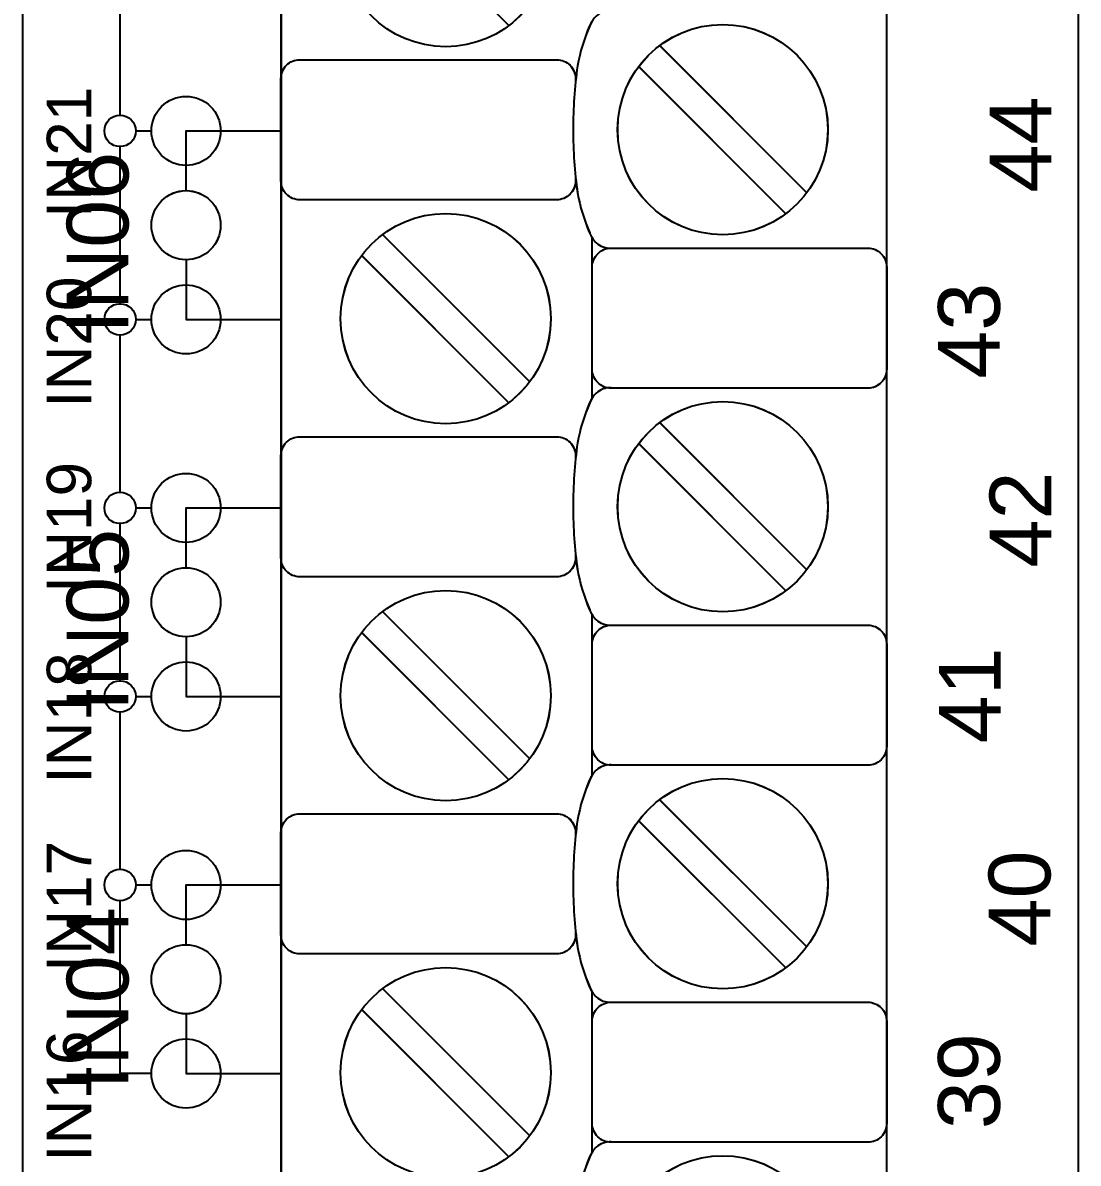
# Model space of a CAD drawing. Extents: x 1 to 47, y 1 to 34.6.
# Drawn here: x 36.919 to 38.599, y 16.855 to 18.67 of the extents above; entities that cross this region are included whole.
import ezdxf

# ---------------------------------------------------------------- set-up
doc = ezdxf.new("R2010")
doc.units = 0
doc.header["$MEASUREMENT"] = 0
for name, color, linetype in [('10_0______DWG_', 7, 'CONTINUOUS'), ('9_1__0__EMPTY_IO_BOARD_POS', 7, 'CONTINUOUS'), ('9_2__2___8__OPTOISOLATED_I', 7, 'CONTINUOUS'), ('9_3__7___8__OPTOISOLATED_I', 7, 'CONTINUOUS'), ('9_4__C___18__COMMON____6__', 7, 'CONTINUOUS'), ('9_5__D___18__COMMON____6__', 7, 'CONTINUOUS'), ('9_6__E___8__OPTOISOLATED_I', 7, 'CONTINUOUS'), ('9_7__4___18__COMMON____6__', 7, 'CONTINUOUS'), ('9_8__8___8__OPTOISOLATED_I', 7, 'CONTINUOUS')]:
    doc.layers.add(name, color=color, linetype=linetype)
doc.styles.add('ARIAL', font='arial.ttf')

msp = doc.modelspace()

# ---------------------------------------------------------------- linework, layer by layer
at = {"layer": '10_0______DWG_'}
msp.add_lwpolyline([(36.919, 3.6192), (36.919, 20.2795, -0.468367), (36.979, 20.3295), (38.549, 20.3295, -0.414132), (38.599, 20.2795), (38.599, 3.6192, -0.414214), (38.549, 3.5692), (36.969, 3.5692, -0.414287)], format="xyb", close=True, dxfattribs=at)
at = {"layer": '9_1__0__EMPTY_IO_BOARD_POS'}
msp.add_lwpolyline([(38.1465, 15.0875), (38.2645, 15.0875, 0.414213), (38.2945, 15.1175), (38.2945, 20.0993, 0.414214), (38.2645, 20.1293), (37.9515, 20.1293), (37.7067, 20.2202, 0.480048), (37.5085, 20.0752), (37.5085, 19.841, -0.414214), (37.4785, 19.811), (37.3604, 19.811, 0.414212), (37.3304, 19.781), (37.3303, 19.781), (37.3303, 14.7999, 0.414215), (37.3603, 14.7699), (37.6732, 14.77), (37.9179, 14.6791, 0.47859), (38.1165, 14.8241), (38.1165, 15.0575, -0.414214)], format="xyb", close=True, dxfattribs=at)
at = {"layer": '9_2__2___8__OPTOISOLATED_I'}
msp.add_lwpolyline([(38.1461, 15.088), (38.2641, 15.088, 0.414213), (38.2941, 15.118), (38.2942, 20.0998, 0.414214), (38.2642, 20.1298), (37.9511, 20.1298), (37.7064, 20.2207, 0.480048), (37.5082, 20.0757), (37.5082, 19.8415, -0.414214), (37.4782, 19.8115), (37.36, 19.8115, 0.414212), (37.33, 19.7815), (37.3299, 19.7815), (37.3299, 14.8004, 0.414215), (37.3599, 14.7704), (37.6728, 14.7705), (37.9176, 14.6796, 0.47859), (38.1161, 14.8246), (38.1161, 15.058, -0.414214)], format="xyb", close=True, dxfattribs=at)
for points in [[(37.4583, 18.8999), (37.6925, 18.6657)], [(37.9327, 18.634), (38.1669, 18.3998)], [(37.8993, 18.6005), (38.1335, 18.3664)], [(37.1788, 18.4032), (37.1788, 18.4982), (37.3299, 18.4982)], [(37.4918, 18.3333), (37.7259, 18.0991)], [(37.8254, 18.073), (37.8254, 18.3281)], [(37.1788, 18.2932), (37.1788, 18.1982), (37.3299, 18.1982)], [(37.4583, 18.2999), (37.6925, 18.0657)], [(37.9327, 18.0339), (38.1669, 17.7998)], [(37.8993, 18.0005), (38.1335, 17.7664)], [(37.1788, 17.8032), (37.1788, 17.8982), (37.3299, 17.8982)], [(37.4918, 17.7333), (37.7259, 17.4991)], [(37.8254, 17.473), (37.8254, 17.7281)], [(37.4583, 17.6999), (37.6925, 17.4657)], [(37.1788, 17.6932), (37.1788, 17.5982), (37.3299, 17.5982)], [(37.9327, 17.4339), (38.1669, 17.1998)], [(37.8993, 17.4005), (38.1335, 17.1664)], [(37.1788, 17.2032), (37.1788, 17.2982), (37.3299, 17.2982)], [(37.4918, 17.1333), (37.7259, 16.8991)], [(37.8254, 16.873), (37.8254, 17.1281)], [(37.4583, 17.0999), (37.6925, 16.8657)], [(37.1788, 17.0932), (37.1788, 16.9982), (37.3299, 16.9982)]]:
    msp.add_lwpolyline(points, dxfattribs=at)
for points in [[(37.8554, 18.6895, 0.191033), (37.8315, 18.681, 0.081668), (37.8213, 18.6654, 0.0591), (37.802, 18.6017, 0.034646), (37.7949, 18.5002, 0.03436), (37.802, 18.3995, 0.0591), (37.8213, 18.3358, 0.081668), (37.8315, 18.3201, 0.191033), (37.8554, 18.3116)], [(37.7987, 18.4265), (37.7987, 18.4186, -0.414214), (37.7687, 18.3886), (37.3599, 18.3886, -0.414214), (37.3299, 18.4186), (37.3299, 18.5815, -0.414214), (37.3599, 18.6115), (37.7687, 18.6115, -0.414214), (37.7987, 18.5815), (37.7987, 18.5746)], [(37.8254, 18.2816, -0.414214), (37.8554, 18.3116), (38.2641, 18.3116, -0.414214), (38.2941, 18.2816), (38.2941, 18.1188, -0.414214), (38.2641, 18.0888), (37.8554, 18.0888, -0.414214), (37.8254, 18.1188)], [(37.8554, 18.0895, 0.191033), (37.8315, 18.081, 0.081668), (37.8213, 18.0654, 0.0591), (37.802, 18.0017, 0.034646), (37.7949, 17.9002, 0.03436), (37.802, 17.7995, 0.0591), (37.8213, 17.7358, 0.081668), (37.8315, 17.7201, 0.191033), (37.8554, 17.7116)], [(37.7987, 17.8265), (37.7987, 17.8186, -0.414214), (37.7687, 17.7886), (37.3599, 17.7886, -0.414214), (37.3299, 17.8186), (37.3299, 17.9815, -0.414214), (37.3599, 18.0115), (37.7687, 18.0115, -0.414214), (37.7987, 17.9815), (37.7987, 17.9746)], [(37.8254, 17.6816, -0.414214), (37.8554, 17.7116), (38.2641, 17.7116, -0.414214), (38.2941, 17.6816), (38.2941, 17.5188, -0.414214), (38.2641, 17.4888), (37.8554, 17.4888, -0.414214), (37.8254, 17.5188)], [(37.8554, 17.4895, 0.191033), (37.8315, 17.481, 0.081668), (37.8213, 17.4654, 0.0591), (37.802, 17.4017, 0.034646), (37.7949, 17.3002, 0.03436), (37.802, 17.1995, 0.0591), (37.8213, 17.1357, 0.081668), (37.8315, 17.1201, 0.191033), (37.8554, 17.1116)], [(37.7987, 17.2265), (37.7987, 17.2186, -0.414214), (37.7687, 17.1886), (37.3599, 17.1886, -0.414214), (37.3299, 17.2186), (37.3299, 17.3815, -0.414214), (37.3599, 17.4115), (37.7687, 17.4115, -0.414214), (37.7987, 17.3815), (37.7987, 17.3746)], [(37.8254, 17.0816, -0.414214), (37.8554, 17.1116), (38.2641, 17.1116, -0.414214), (38.2941, 17.0816), (38.2941, 16.9188, -0.414214), (38.2641, 16.8888), (37.8554, 16.8888, -0.414214), (37.8254, 16.9188)], [(37.8554, 16.8895, 0.191033), (37.8315, 16.881, 0.081668), (37.8213, 16.8654, 0.0591), (37.802, 16.8017, 0.034646), (37.7949, 16.7001, 0.03436), (37.802, 16.5995, 0.0591), (37.8213, 16.5357, 0.081668), (37.8315, 16.5201, 0.191033), (37.8554, 16.5116)]]:
    msp.add_lwpolyline(points, format="xyb", dxfattribs=at)
for centre, radius in [((37.5921, 18.7995), 0.1673), ((38.0331, 18.5002), 0.1673), ((37.1788, 18.3482), 0.055), ((37.5921, 18.1995), 0.1673), ((38.0331, 17.9002), 0.1673), ((37.1788, 17.7482), 0.055), ((37.5921, 17.5995), 0.1673), ((38.0331, 17.3002), 0.1673), ((37.1788, 17.1482), 0.055), ((37.5921, 16.9995), 0.1673), ((38.0331, 16.7001), 0.1673)]:
    msp.add_circle(centre, radius, dxfattribs=at)
at = {"layer": '9_3__7___8__OPTOISOLATED_I'}
msp.add_lwpolyline([(38.1461, 15.088), (38.2641, 15.088, 0.414213), (38.2941, 15.118), (38.2942, 20.0998, 0.414214), (38.2642, 20.1298), (37.9511, 20.1298), (37.7064, 20.2207, 0.480048), (37.5082, 20.0757), (37.5082, 19.8415, -0.414214), (37.4782, 19.8115), (37.36, 19.8115, 0.414212), (37.33, 19.7815), (37.3299, 19.7815), (37.3299, 14.8004, 0.414215), (37.3599, 14.7704), (37.6728, 14.7705), (37.9176, 14.6796, 0.47859), (38.1161, 14.8246), (38.1161, 15.058, -0.414214)], format="xyb", close=True, dxfattribs=at)
for points in [[(37.4583, 18.8999), (37.6925, 18.6657)], [(37.9327, 18.634), (38.1669, 18.3998)], [(37.8993, 18.6005), (38.1335, 18.3664)], [(37.1788, 18.4031), (37.1788, 18.4982), (37.3299, 18.4982)], [(37.4918, 18.3333), (37.7259, 18.0991)], [(37.8254, 18.073), (37.8254, 18.3281)], [(37.1788, 18.2931), (37.1788, 18.1982), (37.3299, 18.1982)], [(37.4583, 18.2999), (37.6925, 18.0657)], [(37.9327, 18.0339), (38.1669, 17.7998)], [(37.8993, 18.0005), (38.1335, 17.7664)], [(37.1788, 17.8031), (37.1788, 17.8982), (37.3299, 17.8982)], [(37.4918, 17.7333), (37.7259, 17.4991)], [(37.8254, 17.473), (37.8254, 17.7281)], [(37.4583, 17.6999), (37.6925, 17.4657)], [(37.1788, 17.6931), (37.1788, 17.5982), (37.3299, 17.5982)], [(37.9327, 17.4339), (38.1669, 17.1998)], [(37.8993, 17.4005), (38.1335, 17.1664)], [(37.1788, 17.2031), (37.1788, 17.2982), (37.3299, 17.2982)], [(37.4918, 17.1333), (37.7259, 16.8991)], [(37.8254, 16.873), (37.8254, 17.1281)], [(37.4583, 17.0999), (37.6925, 16.8657)], [(37.1788, 17.0931), (37.1788, 16.9982), (37.3299, 16.9982)]]:
    msp.add_lwpolyline(points, dxfattribs=at)
for points in [[(37.8554, 18.6895, 0.191033), (37.8315, 18.681, 0.081668), (37.8213, 18.6654, 0.0591), (37.802, 18.6017, 0.034646), (37.7949, 18.5002, 0.03436), (37.802, 18.3995, 0.0591), (37.8213, 18.3358, 0.081668), (37.8315, 18.3201, 0.191033), (37.8554, 18.3116)], [(37.7987, 18.4265), (37.7987, 18.4186, -0.414214), (37.7687, 18.3886), (37.3599, 18.3886, -0.414214), (37.3299, 18.4186), (37.3299, 18.5815, -0.414214), (37.3599, 18.6115), (37.7687, 18.6115, -0.414214), (37.7987, 18.5815), (37.7987, 18.5746)], [(37.8254, 18.2816, -0.414214), (37.8554, 18.3116), (38.2641, 18.3116, -0.414214), (38.2941, 18.2816), (38.2941, 18.1188, -0.414214), (38.2641, 18.0888), (37.8554, 18.0888, -0.414214), (37.8254, 18.1188)], [(37.8554, 18.0895, 0.191033), (37.8315, 18.081, 0.081668), (37.8213, 18.0654, 0.0591), (37.802, 18.0017, 0.034646), (37.7949, 17.9002, 0.03436), (37.802, 17.7995, 0.0591), (37.8213, 17.7358, 0.081668), (37.8315, 17.7201, 0.191033), (37.8554, 17.7116)], [(37.7987, 17.8265), (37.7987, 17.8186, -0.414214), (37.7687, 17.7886), (37.3599, 17.7886, -0.414214), (37.3299, 17.8186), (37.3299, 17.9815, -0.414214), (37.3599, 18.0115), (37.7687, 18.0115, -0.414214), (37.7987, 17.9815), (37.7987, 17.9746)], [(37.8254, 17.6816, -0.414214), (37.8554, 17.7116), (38.2641, 17.7116, -0.414214), (38.2941, 17.6816), (38.2941, 17.5188, -0.414214), (38.2641, 17.4888), (37.8554, 17.4888, -0.414214), (37.8254, 17.5188)], [(37.8554, 17.4895, 0.191033), (37.8315, 17.481, 0.081668), (37.8213, 17.4654, 0.0591), (37.802, 17.4017, 0.034646), (37.7949, 17.3002, 0.03436), (37.802, 17.1995, 0.0591), (37.8213, 17.1357, 0.081668), (37.8315, 17.1201, 0.191033), (37.8554, 17.1116)], [(37.7987, 17.2265), (37.7987, 17.2186, -0.414214), (37.7687, 17.1886), (37.3599, 17.1886, -0.414214), (37.3299, 17.2186), (37.3299, 17.3815, -0.414214), (37.3599, 17.4115), (37.7687, 17.4115, -0.414214), (37.7987, 17.3815), (37.7987, 17.3746)], [(37.8254, 17.0816, -0.414214), (37.8554, 17.1116), (38.2641, 17.1116, -0.414214), (38.2941, 17.0816), (38.2941, 16.9188, -0.414214), (38.2641, 16.8888), (37.8554, 16.8888, -0.414214), (37.8254, 16.9188)], [(37.8554, 16.8895, 0.191033), (37.8315, 16.881, 0.081668), (37.8213, 16.8654, 0.0591), (37.802, 16.8017, 0.034646), (37.7949, 16.7001, 0.03436), (37.802, 16.5995, 0.0591), (37.8213, 16.5357, 0.081668), (37.8315, 16.5201, 0.191033), (37.8554, 16.5116)]]:
    msp.add_lwpolyline(points, format="xyb", dxfattribs=at)
for centre, radius in [((37.5921, 18.7995), 0.1673), ((38.0331, 18.5002), 0.1673), ((37.1788, 18.3481), 0.055), ((37.5921, 18.1995), 0.1673), ((38.0331, 17.9002), 0.1673), ((37.1788, 17.7481), 0.055), ((37.5921, 17.5995), 0.1673), ((38.0331, 17.3002), 0.1673), ((37.1788, 17.1481), 0.055), ((37.5921, 16.9995), 0.1673), ((38.0331, 16.7001), 0.1673)]:
    msp.add_circle(centre, radius, dxfattribs=at)
at = {"layer": '9_4__C___18__COMMON____6__'}
msp.add_lwpolyline([(38.1461, 15.088), (38.2641, 15.088, 0.414213), (38.2941, 15.118), (38.2942, 20.0998, 0.414214), (38.2642, 20.1298), (37.9511, 20.1298), (37.7064, 20.2207, 0.480048), (37.5082, 20.0757), (37.5082, 19.8415, -0.414214), (37.4782, 19.8115), (37.36, 19.8115, 0.414212), (37.33, 19.7815), (37.3299, 19.7815), (37.3299, 14.8004, 0.414215), (37.3599, 14.7704), (37.6728, 14.7705), (37.9176, 14.6796, 0.47859), (38.1161, 14.8246), (38.1161, 15.058, -0.414214)], format="xyb", close=True, dxfattribs=at)
for points in [[(37.4583, 18.8999), (37.6925, 18.6657)], [(37.0738, 18.5232), (37.0738, 18.7732)], [(37.9327, 18.634), (38.1669, 18.3998)], [(37.8993, 18.6005), (38.1335, 18.3664)], [(37.0988, 18.4982), (37.1238, 18.4982)], [(37.2338, 18.4982), (37.3299, 18.4982)], [(37.0738, 18.2232), (37.0738, 18.4732)], [(37.4918, 18.3333), (37.7259, 18.0991)], [(37.8254, 18.073), (37.8254, 18.3281)], [(37.4583, 18.2999), (37.6925, 18.0657)], [(37.0988, 18.1982), (37.1238, 18.1982)], [(37.2338, 18.1982), (37.3299, 18.1982)], [(37.0738, 17.9232), (37.0738, 18.1732)], [(37.9327, 18.0339), (38.1669, 17.7998)], [(37.8993, 18.0005), (38.1335, 17.7664)], [(37.0988, 17.8982), (37.1238, 17.8982)], [(37.2338, 17.8982), (37.3299, 17.8982)], [(37.0738, 17.6232), (37.0738, 17.8732)], [(37.4918, 17.7333), (37.7259, 17.4991)], [(37.8254, 17.473), (37.8254, 17.7281)], [(37.4583, 17.6999), (37.6925, 17.4657)], [(37.0988, 17.5982), (37.1238, 17.5982)], [(37.2338, 17.5982), (37.3299, 17.5982)], [(37.0738, 17.3232), (37.0738, 17.5732)], [(37.9327, 17.4339), (38.1669, 17.1998)], [(37.8993, 17.4005), (38.1335, 17.1664)], [(37.0988, 17.2982), (37.1238, 17.2982)], [(37.2338, 17.2982), (37.3299, 17.2982)], [(37.1238, 16.9981), (37.0738, 16.9981), (37.0738, 17.2732)], [(37.4918, 17.1333), (37.7259, 16.8991)], [(37.8254, 16.873), (37.8254, 17.1281)], [(37.4583, 17.0999), (37.6925, 16.8657)], [(37.2338, 16.9982), (37.3299, 16.9982)]]:
    msp.add_lwpolyline(points, dxfattribs=at)
for points in [[(37.8554, 18.6895, 0.191033), (37.8315, 18.681, 0.081668), (37.8213, 18.6654, 0.0591), (37.802, 18.6017, 0.034646), (37.7949, 18.5002, 0.03436), (37.802, 18.3995, 0.0591), (37.8213, 18.3358, 0.081668), (37.8315, 18.3201, 0.191033), (37.8554, 18.3116)], [(37.7987, 18.4265), (37.7987, 18.4186, -0.414214), (37.7687, 18.3886), (37.3599, 18.3886, -0.414214), (37.3299, 18.4186), (37.3299, 18.5815, -0.414214), (37.3599, 18.6115), (37.7687, 18.6115, -0.414214), (37.7987, 18.5815), (37.7987, 18.5746)], [(37.8254, 18.2816, -0.414214), (37.8554, 18.3116), (38.2641, 18.3116, -0.414214), (38.2941, 18.2816), (38.2941, 18.1188, -0.414214), (38.2641, 18.0888), (37.8554, 18.0888, -0.414214), (37.8254, 18.1188)], [(37.8554, 18.0895, 0.191033), (37.8315, 18.081, 0.081668), (37.8213, 18.0654, 0.0591), (37.802, 18.0017, 0.034646), (37.7949, 17.9002, 0.03436), (37.802, 17.7995, 0.0591), (37.8213, 17.7358, 0.081668), (37.8315, 17.7201, 0.191033), (37.8554, 17.7116)], [(37.7987, 17.8265), (37.7987, 17.8186, -0.414214), (37.7687, 17.7886), (37.3599, 17.7886, -0.414214), (37.3299, 17.8186), (37.3299, 17.9815, -0.414214), (37.3599, 18.0115), (37.7687, 18.0115, -0.414214), (37.7987, 17.9815), (37.7987, 17.9746)], [(37.8254, 17.6816, -0.414214), (37.8554, 17.7116), (38.2641, 17.7116, -0.414214), (38.2941, 17.6816), (38.2941, 17.5188, -0.414214), (38.2641, 17.4888), (37.8554, 17.4888, -0.414214), (37.8254, 17.5188)], [(37.8554, 17.4895, 0.191033), (37.8315, 17.481, 0.081668), (37.8213, 17.4654, 0.0591), (37.802, 17.4017, 0.034646), (37.7949, 17.3002, 0.03436), (37.802, 17.1995, 0.0591), (37.8213, 17.1357, 0.081668), (37.8315, 17.1201, 0.191033), (37.8554, 17.1116)], [(37.7987, 17.2265), (37.7987, 17.2186, -0.414214), (37.7687, 17.1886), (37.3599, 17.1886, -0.414214), (37.3299, 17.2186), (37.3299, 17.3815, -0.414214), (37.3599, 17.4115), (37.7687, 17.4115, -0.414214), (37.7987, 17.3815), (37.7987, 17.3746)], [(37.8254, 17.0816, -0.414214), (37.8554, 17.1116), (38.2641, 17.1116, -0.414214), (38.2941, 17.0816), (38.2941, 16.9188, -0.414214), (38.2641, 16.8888), (37.8554, 16.8888, -0.414214), (37.8254, 16.9188)], [(37.8554, 16.8895, 0.191033), (37.8315, 16.881, 0.081668), (37.8213, 16.8654, 0.0591), (37.802, 16.8017, 0.034646), (37.7949, 16.7001, 0.03436), (37.802, 16.5995, 0.0591), (37.8213, 16.5357, 0.081668), (37.8315, 16.5201, 0.191033), (37.8554, 16.5116)]]:
    msp.add_lwpolyline(points, format="xyb", dxfattribs=at)
for centre, radius in [((37.5921, 18.7995), 0.1673), ((38.0331, 18.5002), 0.1673), ((37.1788, 18.4982), 0.055), ((37.0738, 18.4982), 0.025), ((37.5921, 18.1995), 0.1673), ((37.1788, 18.1982), 0.055), ((37.0738, 18.1982), 0.025), ((38.0331, 17.9002), 0.1673), ((37.1788, 17.8982), 0.055), ((37.0738, 17.8982), 0.025), ((37.5921, 17.5995), 0.1673), ((37.1788, 17.5982), 0.055), ((37.0738, 17.5982), 0.025), ((38.0331, 17.3002), 0.1673), ((37.1788, 17.2982), 0.055), ((37.0738, 17.2982), 0.025), ((37.5921, 16.9995), 0.1673), ((37.1788, 16.9982), 0.055), ((38.0331, 16.7001), 0.1673)]:
    msp.add_circle(centre, radius, dxfattribs=at)
at = {"layer": '9_5__D___18__COMMON____6__'}
msp.add_lwpolyline([(38.1461, 15.088), (38.2641, 15.088, 0.414213), (38.2941, 15.118), (38.2942, 20.0998, 0.414214), (38.2642, 20.1298), (37.9511, 20.1298), (37.7064, 20.2207, 0.480048), (37.5082, 20.0757), (37.5082, 19.8415, -0.414214), (37.4782, 19.8115), (37.36, 19.8115, 0.414212), (37.33, 19.7815), (37.3299, 19.7815), (37.3299, 14.8004, 0.414215), (37.3599, 14.7704), (37.6728, 14.7705), (37.9176, 14.6796, 0.47859), (38.1161, 14.8246), (38.1161, 15.058, -0.414214)], format="xyb", close=True, dxfattribs=at)
for points in [[(37.4583, 18.8999), (37.6925, 18.6657)], [(37.0738, 18.5232), (37.0738, 18.7732)], [(37.9327, 18.634), (38.1669, 18.3998)], [(37.8993, 18.6005), (38.1335, 18.3664)], [(37.0988, 18.4982), (37.1238, 18.4982)], [(37.2338, 18.4982), (37.3299, 18.4982)], [(37.0738, 18.2232), (37.0738, 18.4732)], [(37.4918, 18.3333), (37.7259, 18.0991)], [(37.8254, 18.073), (37.8254, 18.3281)], [(37.4583, 18.2999), (37.6925, 18.0657)], [(37.0988, 18.1982), (37.1238, 18.1982)], [(37.2338, 18.1982), (37.3299, 18.1982)], [(37.0738, 17.9232), (37.0738, 18.1732)], [(37.9327, 18.0339), (38.1669, 17.7998)], [(37.8993, 18.0005), (38.1335, 17.7664)], [(37.0988, 17.8982), (37.1238, 17.8982)], [(37.2338, 17.8982), (37.3299, 17.8982)], [(37.0738, 17.6232), (37.0738, 17.8732)], [(37.4918, 17.7333), (37.7259, 17.4991)], [(37.8254, 17.473), (37.8254, 17.7281)], [(37.4583, 17.6999), (37.6925, 17.4657)], [(37.0988, 17.5982), (37.1238, 17.5982)], [(37.2338, 17.5982), (37.3299, 17.5982)], [(37.0738, 17.3232), (37.0738, 17.5732)], [(37.9327, 17.4339), (38.1669, 17.1998)], [(37.8993, 17.4005), (38.1335, 17.1664)], [(37.0988, 17.2982), (37.1238, 17.2982)], [(37.2338, 17.2982), (37.3299, 17.2982)], [(37.1238, 16.9981), (37.0738, 16.9981), (37.0738, 17.2732)], [(37.4918, 17.1333), (37.7259, 16.8991)], [(37.8254, 16.873), (37.8254, 17.1281)], [(37.4583, 17.0999), (37.6925, 16.8657)], [(37.2338, 16.9982), (37.3299, 16.9982)]]:
    msp.add_lwpolyline(points, dxfattribs=at)
for points in [[(37.8554, 18.6895, 0.191033), (37.8315, 18.681, 0.081668), (37.8213, 18.6654, 0.0591), (37.802, 18.6017, 0.034646), (37.7949, 18.5002, 0.03436), (37.802, 18.3995, 0.0591), (37.8213, 18.3358, 0.081668), (37.8315, 18.3201, 0.191033), (37.8554, 18.3116)], [(37.7987, 18.4265), (37.7987, 18.4186, -0.414214), (37.7687, 18.3886), (37.3599, 18.3886, -0.414214), (37.3299, 18.4186), (37.3299, 18.5815, -0.414214), (37.3599, 18.6115), (37.7687, 18.6115, -0.414214), (37.7987, 18.5815), (37.7987, 18.5746)], [(37.8254, 18.2816, -0.414214), (37.8554, 18.3116), (38.2641, 18.3116, -0.414214), (38.2941, 18.2816), (38.2941, 18.1188, -0.414214), (38.2641, 18.0888), (37.8554, 18.0888, -0.414214), (37.8254, 18.1188)], [(37.8554, 18.0895, 0.191033), (37.8315, 18.081, 0.081668), (37.8213, 18.0654, 0.0591), (37.802, 18.0017, 0.034646), (37.7949, 17.9002, 0.03436), (37.802, 17.7995, 0.0591), (37.8213, 17.7358, 0.081668), (37.8315, 17.7201, 0.191033), (37.8554, 17.7116)], [(37.7987, 17.8265), (37.7987, 17.8186, -0.414214), (37.7687, 17.7886), (37.3599, 17.7886, -0.414214), (37.3299, 17.8186), (37.3299, 17.9815, -0.414214), (37.3599, 18.0115), (37.7687, 18.0115, -0.414214), (37.7987, 17.9815), (37.7987, 17.9746)], [(37.8254, 17.6816, -0.414214), (37.8554, 17.7116), (38.2641, 17.7116, -0.414214), (38.2941, 17.6816), (38.2941, 17.5188, -0.414214), (38.2641, 17.4888), (37.8554, 17.4888, -0.414214), (37.8254, 17.5188)], [(37.8554, 17.4895, 0.191033), (37.8315, 17.481, 0.081668), (37.8213, 17.4654, 0.0591), (37.802, 17.4017, 0.034646), (37.7949, 17.3002, 0.03436), (37.802, 17.1995, 0.0591), (37.8213, 17.1357, 0.081668), (37.8315, 17.1201, 0.191033), (37.8554, 17.1116)], [(37.7987, 17.2265), (37.7987, 17.2186, -0.414214), (37.7687, 17.1886), (37.3599, 17.1886, -0.414214), (37.3299, 17.2186), (37.3299, 17.3815, -0.414214), (37.3599, 17.4115), (37.7687, 17.4115, -0.414214), (37.7987, 17.3815), (37.7987, 17.3746)], [(37.8254, 17.0816, -0.414214), (37.8554, 17.1116), (38.2641, 17.1116, -0.414214), (38.2941, 17.0816), (38.2941, 16.9188, -0.414214), (38.2641, 16.8888), (37.8554, 16.8888, -0.414214), (37.8254, 16.9188)], [(37.8554, 16.8895, 0.191033), (37.8315, 16.881, 0.081668), (37.8213, 16.8654, 0.0591), (37.802, 16.8017, 0.034646), (37.7949, 16.7001, 0.03436), (37.802, 16.5995, 0.0591), (37.8213, 16.5357, 0.081668), (37.8315, 16.5201, 0.191033), (37.8554, 16.5116)]]:
    msp.add_lwpolyline(points, format="xyb", dxfattribs=at)
for centre, radius in [((37.5921, 18.7995), 0.1673), ((38.0331, 18.5002), 0.1673), ((37.1788, 18.4982), 0.055), ((37.0738, 18.4982), 0.025), ((37.5921, 18.1995), 0.1673), ((37.1788, 18.1982), 0.055), ((37.0738, 18.1982), 0.025), ((38.0331, 17.9002), 0.1673), ((37.1788, 17.8982), 0.055), ((37.0738, 17.8982), 0.025), ((37.5921, 17.5995), 0.1673), ((37.1788, 17.5982), 0.055), ((37.0738, 17.5982), 0.025), ((38.0331, 17.3002), 0.1673), ((37.1788, 17.2982), 0.055), ((37.0738, 17.2982), 0.025), ((37.5921, 16.9995), 0.1673), ((37.1788, 16.9982), 0.055), ((38.0331, 16.7001), 0.1673)]:
    msp.add_circle(centre, radius, dxfattribs=at)
at = {"layer": '9_6__E___8__OPTOISOLATED_I'}
msp.add_lwpolyline([(38.1461, 15.088), (38.2641, 15.088, 0.414213), (38.2941, 15.118), (38.2942, 20.0998, 0.414214), (38.2642, 20.1298), (37.9511, 20.1298), (37.7064, 20.2207, 0.480048), (37.5082, 20.0757), (37.5082, 19.8415, -0.414214), (37.4782, 19.8115), (37.36, 19.8115, 0.414212), (37.33, 19.7815), (37.3299, 19.7815), (37.3299, 14.8004, 0.414215), (37.3599, 14.7704), (37.6728, 14.7705), (37.9176, 14.6796, 0.47859), (38.1161, 14.8246), (38.1161, 15.058, -0.414214)], format="xyb", close=True, dxfattribs=at)
for points in [[(37.4583, 18.8999), (37.6925, 18.6657)], [(37.9327, 18.634), (38.1669, 18.3998)], [(37.8993, 18.6005), (38.1335, 18.3664)], [(37.1788, 18.4031), (37.1788, 18.4982), (37.3299, 18.4982)], [(37.4918, 18.3333), (37.7259, 18.0991)], [(37.8254, 18.073), (37.8254, 18.3281)], [(37.1788, 18.2931), (37.1788, 18.1982), (37.3299, 18.1982)], [(37.4583, 18.2999), (37.6925, 18.0657)], [(37.9327, 18.0339), (38.1669, 17.7998)], [(37.8993, 18.0005), (38.1335, 17.7664)], [(37.1788, 17.8031), (37.1788, 17.8982), (37.3299, 17.8982)], [(37.4918, 17.7333), (37.7259, 17.4991)], [(37.8254, 17.473), (37.8254, 17.7281)], [(37.4583, 17.6999), (37.6925, 17.4657)], [(37.1788, 17.6931), (37.1788, 17.5982), (37.3299, 17.5982)], [(37.9327, 17.4339), (38.1669, 17.1998)], [(37.8993, 17.4005), (38.1335, 17.1664)], [(37.1788, 17.2031), (37.1788, 17.2982), (37.3299, 17.2982)], [(37.4918, 17.1333), (37.7259, 16.8991)], [(37.8254, 16.873), (37.8254, 17.1281)], [(37.4583, 17.0999), (37.6925, 16.8657)], [(37.1788, 17.0931), (37.1788, 16.9982), (37.3299, 16.9982)]]:
    msp.add_lwpolyline(points, dxfattribs=at)
for points in [[(37.8554, 18.6895, 0.191033), (37.8315, 18.681, 0.081668), (37.8213, 18.6654, 0.0591), (37.802, 18.6017, 0.034646), (37.7949, 18.5002, 0.03436), (37.802, 18.3995, 0.0591), (37.8213, 18.3358, 0.081668), (37.8315, 18.3201, 0.191033), (37.8554, 18.3116)], [(37.7987, 18.4265), (37.7987, 18.4186, -0.414214), (37.7687, 18.3886), (37.3599, 18.3886, -0.414214), (37.3299, 18.4186), (37.3299, 18.5815, -0.414214), (37.3599, 18.6115), (37.7687, 18.6115, -0.414214), (37.7987, 18.5815), (37.7987, 18.5746)], [(37.8254, 18.2816, -0.414214), (37.8554, 18.3116), (38.2641, 18.3116, -0.414214), (38.2941, 18.2816), (38.2941, 18.1188, -0.414214), (38.2641, 18.0888), (37.8554, 18.0888, -0.414214), (37.8254, 18.1188)], [(37.8554, 18.0895, 0.191033), (37.8315, 18.081, 0.081668), (37.8213, 18.0654, 0.0591), (37.802, 18.0017, 0.034646), (37.7949, 17.9002, 0.03436), (37.802, 17.7995, 0.0591), (37.8213, 17.7358, 0.081668), (37.8315, 17.7201, 0.191033), (37.8554, 17.7116)], [(37.7987, 17.8265), (37.7987, 17.8186, -0.414214), (37.7687, 17.7886), (37.3599, 17.7886, -0.414214), (37.3299, 17.8186), (37.3299, 17.9815, -0.414214), (37.3599, 18.0115), (37.7687, 18.0115, -0.414214), (37.7987, 17.9815), (37.7987, 17.9746)], [(37.8254, 17.6816, -0.414214), (37.8554, 17.7116), (38.2641, 17.7116, -0.414214), (38.2941, 17.6816), (38.2941, 17.5188, -0.414214), (38.2641, 17.4888), (37.8554, 17.4888, -0.414214), (37.8254, 17.5188)], [(37.8554, 17.4895, 0.191033), (37.8315, 17.481, 0.081668), (37.8213, 17.4654, 0.0591), (37.802, 17.4017, 0.034646), (37.7949, 17.3002, 0.03436), (37.802, 17.1995, 0.0591), (37.8213, 17.1357, 0.081668), (37.8315, 17.1201, 0.191033), (37.8554, 17.1116)], [(37.7987, 17.2265), (37.7987, 17.2186, -0.414214), (37.7687, 17.1886), (37.3599, 17.1886, -0.414214), (37.3299, 17.2186), (37.3299, 17.3815, -0.414214), (37.3599, 17.4115), (37.7687, 17.4115, -0.414214), (37.7987, 17.3815), (37.7987, 17.3746)], [(37.8254, 17.0816, -0.414214), (37.8554, 17.1116), (38.2641, 17.1116, -0.414214), (38.2941, 17.0816), (38.2941, 16.9188, -0.414214), (38.2641, 16.8888), (37.8554, 16.8888, -0.414214), (37.8254, 16.9188)], [(37.8554, 16.8895, 0.191033), (37.8315, 16.881, 0.081668), (37.8213, 16.8654, 0.0591), (37.802, 16.8017, 0.034646), (37.7949, 16.7001, 0.03436), (37.802, 16.5995, 0.0591), (37.8213, 16.5357, 0.081668), (37.8315, 16.5201, 0.191033), (37.8554, 16.5116)]]:
    msp.add_lwpolyline(points, format="xyb", dxfattribs=at)
for centre, radius in [((37.5921, 18.7995), 0.1673), ((38.0331, 18.5002), 0.1673), ((37.1788, 18.3481), 0.055), ((37.5921, 18.1995), 0.1673), ((38.0331, 17.9002), 0.1673), ((37.1788, 17.7481), 0.055), ((37.5921, 17.5995), 0.1673), ((38.0331, 17.3002), 0.1673), ((37.1788, 17.1481), 0.055), ((37.5921, 16.9995), 0.1673), ((38.0331, 16.7001), 0.1673)]:
    msp.add_circle(centre, radius, dxfattribs=at)
at = {"layer": '9_7__4___18__COMMON____6__'}
msp.add_lwpolyline([(38.1462, 15.088), (38.2642, 15.088, 0.414213), (38.2942, 15.118), (38.2942, 20.0998, 0.414214), (38.2642, 20.1298), (37.9512, 20.1298), (37.7064, 20.2207, 0.480048), (37.5082, 20.0757), (37.5082, 19.8415, -0.414214), (37.4782, 19.8115), (37.3601, 19.8115, 0.414212), (37.3301, 19.7815), (37.33, 19.7815), (37.33, 14.8004, 0.414215), (37.36, 14.7704), (37.6729, 14.7705), (37.9176, 14.6796, 0.47859), (38.1162, 14.8246), (38.1162, 15.058, -0.414214)], format="xyb", close=True, dxfattribs=at)
for points in [[(37.4584, 18.8999), (37.6926, 18.6657)], [(37.0738, 18.5232), (37.0738, 18.7732)], [(37.9328, 18.634), (38.167, 18.3998)], [(37.8994, 18.6005), (38.1336, 18.3664)], [(37.0988, 18.4982), (37.1238, 18.4982)], [(37.2338, 18.4982), (37.3299, 18.4982)], [(37.0738, 18.2232), (37.0738, 18.4732)], [(37.4918, 18.3333), (37.726, 18.0991)], [(37.8254, 18.073), (37.8254, 18.3281)], [(37.4584, 18.2999), (37.6926, 18.0657)], [(37.0988, 18.1982), (37.1238, 18.1982)], [(37.2338, 18.1982), (37.3299, 18.1982)], [(37.0738, 17.9232), (37.0738, 18.1732)], [(37.9328, 18.0339), (38.167, 17.7998)], [(37.8994, 18.0005), (38.1336, 17.7664)], [(37.0988, 17.8982), (37.1238, 17.8982)], [(37.2338, 17.8982), (37.3299, 17.8982)], [(37.0738, 17.6232), (37.0738, 17.8732)], [(37.4918, 17.7333), (37.726, 17.4991)], [(37.8254, 17.473), (37.8254, 17.7281)], [(37.4584, 17.6999), (37.6926, 17.4657)], [(37.0988, 17.5982), (37.1238, 17.5982)], [(37.2338, 17.5982), (37.3299, 17.5982)], [(37.0738, 17.3232), (37.0738, 17.5732)], [(37.9328, 17.4339), (38.167, 17.1998)], [(37.8994, 17.4005), (38.1336, 17.1664)], [(37.0988, 17.2982), (37.1238, 17.2982)], [(37.2338, 17.2982), (37.3299, 17.2982)], [(37.1238, 16.9982), (37.0738, 16.9982), (37.0738, 17.2732)], [(37.4918, 17.1333), (37.726, 16.8991)], [(37.8254, 16.873), (37.8254, 17.1281)], [(37.4584, 17.0999), (37.6926, 16.8657)], [(37.2338, 16.9982), (37.3299, 16.9982)]]:
    msp.add_lwpolyline(points, dxfattribs=at)
for points in [[(37.8554, 18.6895, 0.191033), (37.8315, 18.681, 0.081668), (37.8214, 18.6654, 0.0591), (37.802, 18.6017, 0.034646), (37.795, 18.5002, 0.03436), (37.802, 18.3995, 0.0591), (37.8214, 18.3358, 0.081668), (37.8315, 18.3201, 0.191033), (37.8554, 18.3116)], [(37.7988, 18.4265), (37.7988, 18.4186, -0.414214), (37.7688, 18.3886), (37.36, 18.3886, -0.414214), (37.33, 18.4186), (37.33, 18.5815, -0.414214), (37.36, 18.6115), (37.7688, 18.6115, -0.414214), (37.7988, 18.5815), (37.7988, 18.5746)], [(37.8254, 18.2816, -0.414214), (37.8554, 18.3116), (38.2642, 18.3116, -0.414214), (38.2942, 18.2816), (38.2942, 18.1188, -0.414214), (38.2642, 18.0888), (37.8554, 18.0888, -0.414214), (37.8254, 18.1188)], [(37.8554, 18.0895, 0.191033), (37.8315, 18.081, 0.081668), (37.8214, 18.0654, 0.0591), (37.802, 18.0017, 0.034646), (37.795, 17.9002, 0.03436), (37.802, 17.7995, 0.0591), (37.8214, 17.7358, 0.081668), (37.8315, 17.7201, 0.191033), (37.8554, 17.7116)], [(37.7988, 17.8265), (37.7988, 17.8186, -0.414214), (37.7688, 17.7886), (37.36, 17.7886, -0.414214), (37.33, 17.8186), (37.33, 17.9815, -0.414214), (37.36, 18.0115), (37.7688, 18.0115, -0.414214), (37.7988, 17.9815), (37.7988, 17.9746)], [(37.8254, 17.6816, -0.414214), (37.8554, 17.7116), (38.2642, 17.7116, -0.414214), (38.2942, 17.6816), (38.2942, 17.5188, -0.414214), (38.2642, 17.4888), (37.8554, 17.4888, -0.414214), (37.8254, 17.5188)], [(37.8554, 17.4895, 0.191033), (37.8315, 17.481, 0.081668), (37.8214, 17.4654, 0.0591), (37.802, 17.4017, 0.034646), (37.795, 17.3002, 0.03436), (37.802, 17.1995, 0.0591), (37.8214, 17.1357, 0.081668), (37.8315, 17.1201, 0.191033), (37.8554, 17.1116)], [(37.7988, 17.2265), (37.7988, 17.2186, -0.414214), (37.7688, 17.1886), (37.36, 17.1886, -0.414214), (37.33, 17.2186), (37.33, 17.3815, -0.414214), (37.36, 17.4115), (37.7688, 17.4115, -0.414214), (37.7988, 17.3815), (37.7988, 17.3746)], [(37.8254, 17.0816, -0.414214), (37.8554, 17.1116), (38.2642, 17.1116, -0.414214), (38.2942, 17.0816), (38.2942, 16.9188, -0.414214), (38.2642, 16.8888), (37.8554, 16.8888, -0.414214), (37.8254, 16.9188)], [(37.8554, 16.8895, 0.191033), (37.8315, 16.881, 0.081668), (37.8214, 16.8654, 0.0591), (37.802, 16.8017, 0.034646), (37.795, 16.7001, 0.03436), (37.802, 16.5995, 0.0591), (37.8214, 16.5357, 0.081668), (37.8315, 16.5201, 0.191033), (37.8554, 16.5116)]]:
    msp.add_lwpolyline(points, format="xyb", dxfattribs=at)
for centre, radius in [((37.5922, 18.7995), 0.1673), ((38.0332, 18.5002), 0.1673), ((37.1788, 18.4982), 0.055), ((37.0738, 18.4982), 0.025), ((37.5922, 18.1995), 0.1673), ((37.1788, 18.1982), 0.055), ((37.0738, 18.1982), 0.025), ((38.0332, 17.9002), 0.1673), ((37.1788, 17.8982), 0.055), ((37.0738, 17.8982), 0.025), ((37.5922, 17.5995), 0.1673), ((37.1788, 17.5982), 0.055), ((37.0738, 17.5982), 0.025), ((38.0332, 17.3002), 0.1673), ((37.1788, 17.2982), 0.055), ((37.0738, 17.2982), 0.025), ((37.5922, 16.9995), 0.1673), ((37.1788, 16.9982), 0.055), ((38.0332, 16.7001), 0.1673)]:
    msp.add_circle(centre, radius, dxfattribs=at)
at = {"layer": '9_8__8___8__OPTOISOLATED_I'}
msp.add_lwpolyline([(38.1461, 15.088), (38.2641, 15.088, 0.414213), (38.2941, 15.118), (38.2942, 20.0998, 0.414214), (38.2642, 20.1298), (37.9511, 20.1298), (37.7064, 20.2207, 0.480048), (37.5082, 20.0757), (37.5082, 19.8415, -0.414214), (37.4782, 19.8115), (37.36, 19.8115, 0.414212), (37.33, 19.7815), (37.3299, 19.7815), (37.3299, 14.8004, 0.414215), (37.3599, 14.7704), (37.6728, 14.7705), (37.9176, 14.6796, 0.47859), (38.1161, 14.8246), (38.1161, 15.058, -0.414214)], format="xyb", close=True, dxfattribs=at)
for points in [[(37.4583, 18.8999), (37.6925, 18.6657)], [(37.9327, 18.634), (38.1669, 18.3998)], [(37.8993, 18.6005), (38.1335, 18.3664)], [(37.1788, 18.4031), (37.1788, 18.4982), (37.3299, 18.4982)], [(37.4918, 18.3333), (37.7259, 18.0991)], [(37.8254, 18.073), (37.8254, 18.3281)], [(37.1788, 18.2931), (37.1788, 18.1982), (37.3299, 18.1982)], [(37.4583, 18.2999), (37.6925, 18.0657)], [(37.9327, 18.0339), (38.1669, 17.7998)], [(37.8993, 18.0005), (38.1335, 17.7664)], [(37.1788, 17.8031), (37.1788, 17.8982), (37.3299, 17.8982)], [(37.4918, 17.7333), (37.7259, 17.4991)], [(37.8254, 17.473), (37.8254, 17.7281)], [(37.4583, 17.6999), (37.6925, 17.4657)], [(37.1788, 17.6931), (37.1788, 17.5982), (37.3299, 17.5982)], [(37.9327, 17.4339), (38.1669, 17.1998)], [(37.8993, 17.4005), (38.1335, 17.1664)], [(37.1788, 17.2031), (37.1788, 17.2982), (37.3299, 17.2982)], [(37.4918, 17.1333), (37.7259, 16.8991)], [(37.8254, 16.873), (37.8254, 17.1281)], [(37.4583, 17.0999), (37.6925, 16.8657)], [(37.1788, 17.0931), (37.1788, 16.9982), (37.3299, 16.9982)]]:
    msp.add_lwpolyline(points, dxfattribs=at)
for points in [[(37.8554, 18.6895, 0.191033), (37.8315, 18.681, 0.081668), (37.8213, 18.6654, 0.0591), (37.802, 18.6017, 0.034646), (37.7949, 18.5002, 0.03436), (37.802, 18.3995, 0.0591), (37.8213, 18.3358, 0.081668), (37.8315, 18.3201, 0.191033), (37.8554, 18.3116)], [(37.7987, 18.4265), (37.7987, 18.4186, -0.414214), (37.7687, 18.3886), (37.3599, 18.3886, -0.414214), (37.3299, 18.4186), (37.3299, 18.5815, -0.414214), (37.3599, 18.6115), (37.7687, 18.6115, -0.414214), (37.7987, 18.5815), (37.7987, 18.5746)], [(37.8254, 18.2816, -0.414214), (37.8554, 18.3116), (38.2641, 18.3116, -0.414214), (38.2941, 18.2816), (38.2941, 18.1188, -0.414214), (38.2641, 18.0888), (37.8554, 18.0888, -0.414214), (37.8254, 18.1188)], [(37.8554, 18.0895, 0.191033), (37.8315, 18.081, 0.081668), (37.8213, 18.0654, 0.0591), (37.802, 18.0017, 0.034646), (37.7949, 17.9002, 0.03436), (37.802, 17.7995, 0.0591), (37.8213, 17.7358, 0.081668), (37.8315, 17.7201, 0.191033), (37.8554, 17.7116)], [(37.7987, 17.8265), (37.7987, 17.8186, -0.414214), (37.7687, 17.7886), (37.3599, 17.7886, -0.414214), (37.3299, 17.8186), (37.3299, 17.9815, -0.414214), (37.3599, 18.0115), (37.7687, 18.0115, -0.414214), (37.7987, 17.9815), (37.7987, 17.9746)], [(37.8254, 17.6816, -0.414214), (37.8554, 17.7116), (38.2641, 17.7116, -0.414214), (38.2941, 17.6816), (38.2941, 17.5188, -0.414214), (38.2641, 17.4888), (37.8554, 17.4888, -0.414214), (37.8254, 17.5188)], [(37.8554, 17.4895, 0.191033), (37.8315, 17.481, 0.081668), (37.8213, 17.4654, 0.0591), (37.802, 17.4017, 0.034646), (37.7949, 17.3002, 0.03436), (37.802, 17.1995, 0.0591), (37.8213, 17.1357, 0.081668), (37.8315, 17.1201, 0.191033), (37.8554, 17.1116)], [(37.7987, 17.2265), (37.7987, 17.2186, -0.414214), (37.7687, 17.1886), (37.3599, 17.1886, -0.414214), (37.3299, 17.2186), (37.3299, 17.3815, -0.414214), (37.3599, 17.4115), (37.7687, 17.4115, -0.414214), (37.7987, 17.3815), (37.7987, 17.3746)], [(37.8254, 17.0816, -0.414214), (37.8554, 17.1116), (38.2641, 17.1116, -0.414214), (38.2941, 17.0816), (38.2941, 16.9188, -0.414214), (38.2641, 16.8888), (37.8554, 16.8888, -0.414214), (37.8254, 16.9188)], [(37.8554, 16.8895, 0.191033), (37.8315, 16.881, 0.081668), (37.8213, 16.8654, 0.0591), (37.802, 16.8017, 0.034646), (37.7949, 16.7001, 0.03436), (37.802, 16.5995, 0.0591), (37.8213, 16.5357, 0.081668), (37.8315, 16.5201, 0.191033), (37.8554, 16.5116)]]:
    msp.add_lwpolyline(points, format="xyb", dxfattribs=at)
for centre, radius in [((37.5921, 18.7995), 0.1673), ((38.0331, 18.5002), 0.1673), ((37.1788, 18.3481), 0.055), ((37.5921, 18.1995), 0.1673), ((38.0331, 17.9002), 0.1673), ((37.1788, 17.7481), 0.055), ((37.5921, 17.5995), 0.1673), ((38.0331, 17.3002), 0.1673), ((37.1788, 17.1481), 0.055), ((37.5921, 16.9995), 0.1673), ((38.0331, 16.7001), 0.1673)]:
    msp.add_circle(centre, radius, dxfattribs=at)

# ---------------------------------------------------------------- texts
at = {"layer": '10_0______DWG_', "style": 'ARIAL'}
for s, p in [('44', (38.5563, 18.4)), ('43', (38.4742, 18.1038)), ('42', (38.5563, 17.8034)), ('41', (38.4758, 17.5236)), ('40', (38.5547, 17.2003)), ('39', (38.4742, 16.9096))]:
    msp.add_text(s, height=0.09833, rotation=90, dxfattribs=at).set_placement(p)
at = {"layer": '9_2__2___8__OPTOISOLATED_I', "style": 'ARIAL'}
for s, p in [('IN06', (37.0872, 18.1748)), ('IN05', (37.0872, 17.5748)), ('IN04', (37.0872, 16.9726))]:
    msp.add_text(s, height=0.09833, rotation=90, dxfattribs=at).set_placement(p)
at = {"layer": '9_3__7___8__OPTOISOLATED_I', "style": 'ARIAL'}
for s, p in [('IN06', (37.0872, 18.1748)), ('IN05', (37.0872, 17.5748)), ('IN04', (37.0872, 16.9726))]:
    msp.add_text(s, height=0.09833, rotation=90, dxfattribs=at).set_placement(p)
at = {"layer": '9_4__C___18__COMMON____6__', "style": 'ARIAL'}
for s, p in [('IN21', (37.0279, 18.3595)), ('IN20', (37.0279, 18.0575)), ('IN19', (37.0279, 17.7625)), ('IN18', (37.0279, 17.4595)), ('IN17', (37.0279, 17.1595)), ('IN16', (37.0279, 16.8577))]:
    msp.add_text(s, height=0.0708, rotation=90, dxfattribs=at).set_placement(p)
at = {"layer": '9_5__D___18__COMMON____6__', "style": 'ARIAL'}
for s, p in [('IN21', (37.0279, 18.3595)), ('IN20', (37.0279, 18.0575)), ('IN19', (37.0279, 17.7625)), ('IN18', (37.0279, 17.4595)), ('IN17', (37.0279, 17.1595)), ('IN16', (37.0279, 16.8577))]:
    msp.add_text(s, height=0.0708, rotation=90, dxfattribs=at).set_placement(p)
at = {"layer": '9_6__E___8__OPTOISOLATED_I', "style": 'ARIAL'}
for s, p in [('IN06', (37.0872, 18.1748)), ('IN05', (37.0872, 17.5748)), ('IN04', (37.0872, 16.9726))]:
    msp.add_text(s, height=0.09833, rotation=90, dxfattribs=at).set_placement(p)
at = {"layer": '9_7__4___18__COMMON____6__', "style": 'ARIAL'}
for s, p in [('IN21', (37.0279, 18.3595)), ('IN20', (37.0279, 18.0576)), ('IN19', (37.0279, 17.7625)), ('IN18', (37.0279, 17.4595)), ('IN17', (37.0279, 17.1595)), ('IN16', (37.0279, 16.8578))]:
    msp.add_text(s, height=0.0708, rotation=90, dxfattribs=at).set_placement(p)
at = {"layer": '9_8__8___8__OPTOISOLATED_I', "style": 'ARIAL'}
for s, p in [('IN06', (37.0872, 18.1748)), ('IN05', (37.0872, 17.5748)), ('IN04', (37.0872, 16.9726))]:
    msp.add_text(s, height=0.09833, rotation=90, dxfattribs=at).set_placement(p)

doc.saveas('drawing.dxf')
